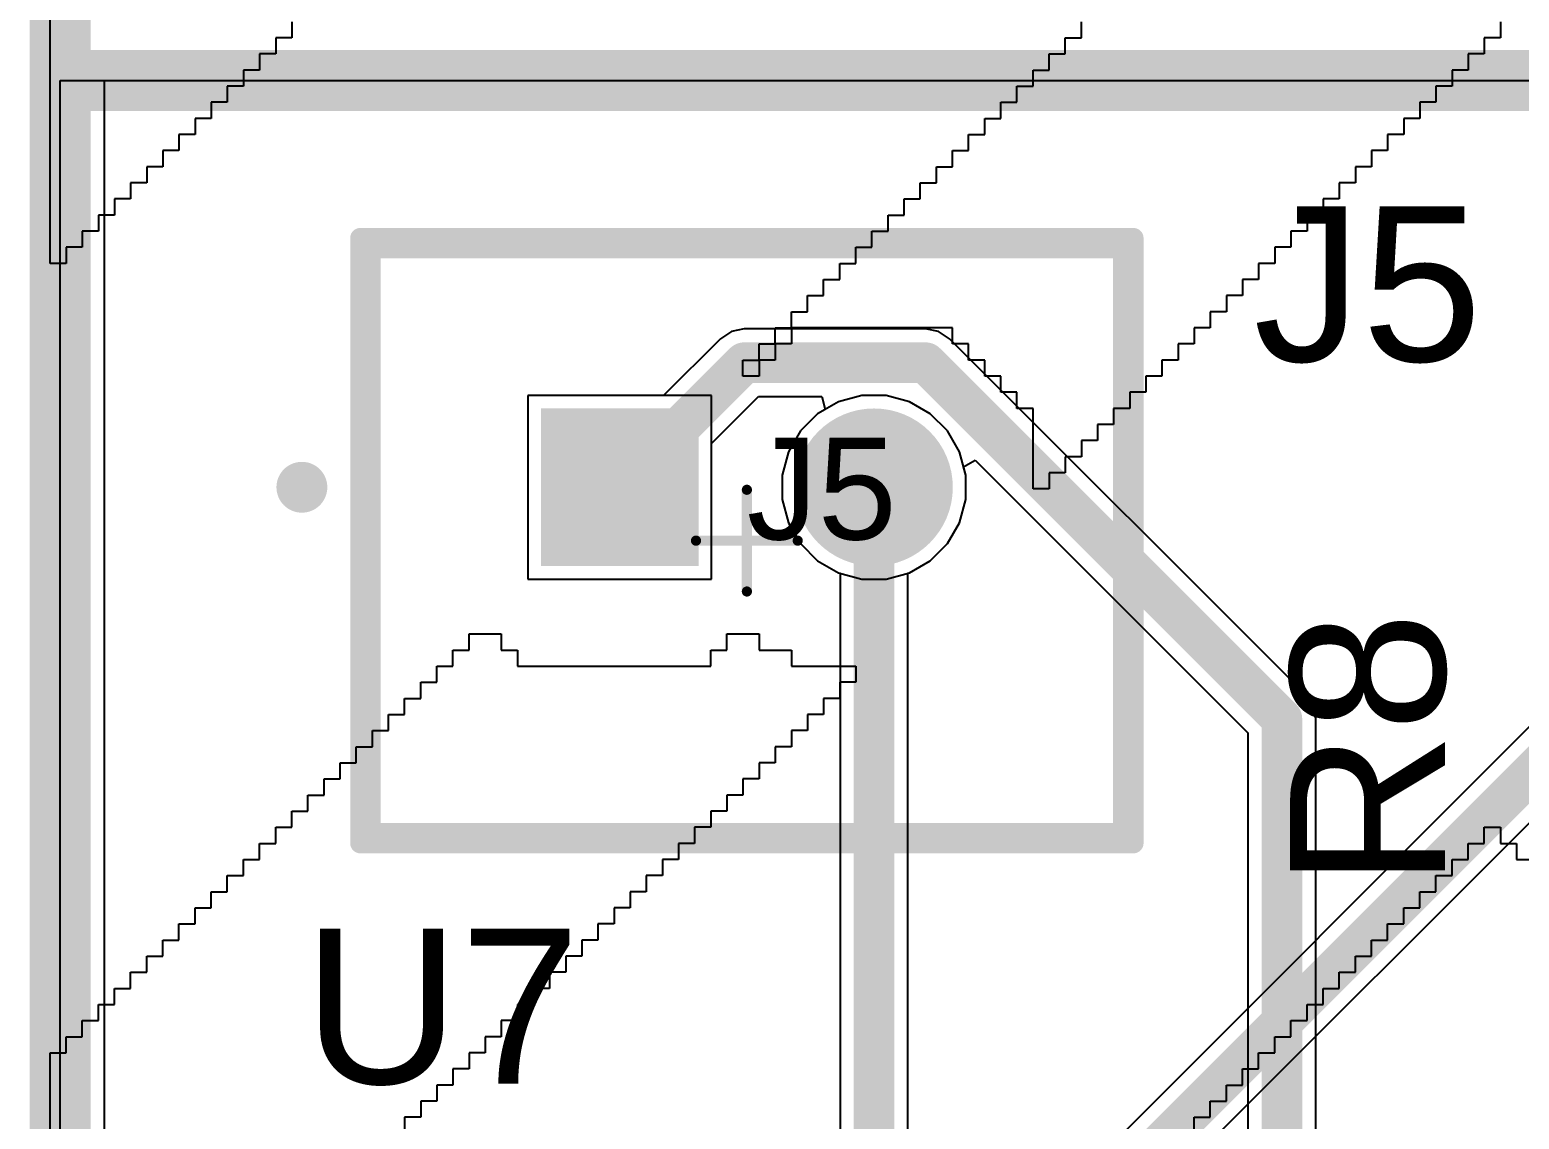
# Model space of a CAD drawing. Header units: inches. Extents: x 1.37 to 7.44, y 1.69 to 5.2.
# Drawn here: x 3.846 to 4.423, y 2.472 to 2.894 of the extents above; entities that cross this region are included whole.
import ezdxf

# ---------------------------------------------------------------- set-up
doc = ezdxf.new("R2010")
doc.units = ezdxf.units.IN
doc.header["$MEASUREMENT"] = 0
for name, color, linetype in [('Bottom Layer', 5, 'Continuous'), ('Bottom Overlay', 54, 'Continuous'), ('Bottom Solder', 6, 'Continuous'), ('Multi-Layer', 9, 'Continuous'), ('Pad Holes', 156, 'Continuous'), ('Top 3D Body', 56, 'Continuous'), ('Top Assembly', 56, 'Continuous'), ('Top Component Center', 56, 'Continuous'), ('Top Courtyard', 56, 'Continuous'), ('Top Layer', 1, 'Continuous'), ('Top Overlay', 2, 'Continuous'), ('Top Solder', 216, 'Continuous')]:
    doc.layers.add(name, color=color, linetype=linetype)
doc.styles.add('Arial', font='', dxfattribs={"height": 0.2})
doc.styles.get('Arial').set_extended_font_data('Arial')

# ---------------------------------------------------------------- blocks, each defined once
blk = doc.blocks.new('FP_B2B_XH_A_LF_SN_MFG_37')
at = {"layer": 'Bottom Layer'}
blk.add_hatch(color=5, dxfattribs=at).paths.add_polyline_path([(-0.07972, 0.05118), (-0.0187, 0.05118), (-0.0187, -0.00984), (-0.07972, -0.00984)])
h = blk.add_hatch(color=5, dxfattribs=at)
edge = h.paths.add_edge_path()
edge.add_arc((0.04921, 0.02067), 0.03051, 0, 360)
at = {"layer": 'Bottom Solder'}
blk.add_hatch(color=6, dxfattribs=at).paths.add_polyline_path([(-0.07972, 0.05118), (-0.0187, 0.05118), (-0.0187, -0.00984), (-0.07972, -0.00984)])
h = blk.add_hatch(color=6, dxfattribs=at)
edge = h.paths.add_edge_path()
edge.add_arc((0.04921, 0.02067), 0.03051, 0, 360)
at = {"layer": 'Multi-Layer'}
blk.add_hatch(color=9, dxfattribs=at).paths.add_polyline_path([(-0.07972, 0.05118), (-0.0187, 0.05118), (-0.0187, -0.00984), (-0.07972, -0.00984)])
h = blk.add_hatch(color=9, dxfattribs=at)
edge = h.paths.add_edge_path()
edge.add_arc((0.04921, 0.02067), 0.03051, 0, 360)
at = {"layer": 'Pad Holes'}
h = blk.add_hatch(color=7, dxfattribs=at)
edge = h.paths.add_edge_path()
edge.add_arc((-0.04921, 0.02067), 0.01969, 0, 360)
h = blk.add_hatch(color=7, dxfattribs=at)
edge = h.paths.add_edge_path()
edge.add_arc((0.04921, 0.02067), 0.01969, 0, 360)
at = {"layer": 'Top Layer'}
blk.add_hatch(color=1, dxfattribs=at).paths.add_polyline_path([(-0.07972, 0.05118), (-0.0187, 0.05118), (-0.0187, -0.00984), (-0.07972, -0.00984)])
h = blk.add_hatch(color=1, dxfattribs=at)
edge = h.paths.add_edge_path()
edge.add_arc((0.04921, 0.02067), 0.03051, 0, 360)
at = {"layer": 'Top Solder'}
blk.add_hatch(color=216, dxfattribs=at).paths.add_polyline_path([(-0.07972, 0.05118), (-0.0187, 0.05118), (-0.0187, -0.00984), (-0.07972, -0.00984)])
h = blk.add_hatch(color=216, dxfattribs=at)
edge = h.paths.add_edge_path()
edge.add_arc((0.04921, 0.02067), 0.03051, 0, 360)
at = {"layer": 'Top 3D Body'}
for points in [[(-0.14567, -0.11319, 0.00787, 0.00787, 0), (-0.14567, 0.11319, 0.00787, 0.00787, 0)], [(-0.14567, 0.11319, 0.00787, 0.00787, 0), (0.14567, 0.11319, 0.00787, 0.00787, 0)], [(0.14567, -0.11319, 0.00787, 0.00787, 0), (0.14567, 0.11319, 0.00787, 0.00787, 0)], [(-0.14567, -0.11319, 0.00787, 0.00787, 0), (0.14567, -0.11319, 0.00787, 0.00787, 0)]]:
    blk.add_lwpolyline(points, format="xyseb", dxfattribs=at)
for points in [[(-0.14764, 0.11319, 0.00394, 0.00394, 1), (-0.1437, 0.11319, 0.00394, 0.00394, 1)], [(-0.14764, 0.11319, 0.00394, 0.00394, 1), (-0.1437, 0.11319, 0.00394, 0.00394, 1)], [(0.1437, 0.11319, 0.00394, 0.00394, 1), (0.14764, 0.11319, 0.00394, 0.00394, 1)], [(0.1437, 0.11319, 0.00394, 0.00394, 1), (0.14764, 0.11319, 0.00394, 0.00394, 1)], [(-0.14764, -0.11319, 0.00394, 0.00394, 1), (-0.1437, -0.11319, 0.00394, 0.00394, 1)], [(-0.14764, -0.11319, 0.00394, 0.00394, 1), (-0.1437, -0.11319, 0.00394, 0.00394, 1)], [(0.1437, -0.11319, 0.00394, 0.00394, 1), (0.14764, -0.11319, 0.00394, 0.00394, 1)], [(0.1437, -0.11319, 0.00394, 0.00394, 1), (0.14764, -0.11319, 0.00394, 0.00394, 1)]]:
    blk.add_lwpolyline(points, format="xyseb", close=True, dxfattribs=at)
at = {"layer": 'Top Assembly'}
for points in [[(-0.14961, -0.11713, 0.00787, 0.00787, 0), (-0.14961, 0.11713, 0.00787, 0.00787, 0)], [(-0.14961, 0.11713, 0.00787, 0.00787, 0), (0.14961, 0.11713, 0.00787, 0.00787, 0)], [(0.14961, -0.11713, 0.00787, 0.00787, 0), (0.14961, 0.11713, 0.00787, 0.00787, 0)], [(-0.14961, -0.11713, 0.00787, 0.00787, 0), (0.14961, -0.11713, 0.00787, 0.00787, 0)]]:
    blk.add_lwpolyline(points, format="xyseb", dxfattribs=at)
for points in [[(-0.15157, 0.11713, 0.00394, 0.00394, 1), (-0.14764, 0.11713, 0.00394, 0.00394, 1)], [(-0.15157, 0.11713, 0.00394, 0.00394, 1), (-0.14764, 0.11713, 0.00394, 0.00394, 1)], [(0.14764, 0.11713, 0.00394, 0.00394, 1), (0.15157, 0.11713, 0.00394, 0.00394, 1)], [(0.14764, 0.11713, 0.00394, 0.00394, 1), (0.15157, 0.11713, 0.00394, 0.00394, 1)], [(-0.15157, -0.11713, 0.00394, 0.00394, 1), (-0.14764, -0.11713, 0.00394, 0.00394, 1)], [(-0.15157, -0.11713, 0.00394, 0.00394, 1), (-0.14764, -0.11713, 0.00394, 0.00394, 1)], [(0.14764, -0.11713, 0.00394, 0.00394, 1), (0.15157, -0.11713, 0.00394, 0.00394, 1)], [(0.14764, -0.11713, 0.00394, 0.00394, 1), (0.15157, -0.11713, 0.00394, 0.00394, 1)]]:
    blk.add_lwpolyline(points, format="xyseb", close=True, dxfattribs=at)
at = {"layer": 'Top Component Center'}
for points in [[(0, -0.01969, 0.00394, 0.00394, 0), (0, 0.01969, 0.00394, 0.00394, 0)], [(-0.01969, 0, 0.00394, 0.00394, 0), (0.01969, 0, 0.00394, 0.00394, 0)]]:
    blk.add_lwpolyline(points, format="xyseb", dxfattribs=at)
for points in [[(-0.00098, 0.01969, 0.00197, 0.00197, 1), (0.00098, 0.01969, 0.00197, 0.00197, 1)], [(-0.02067, 0, 0.00197, 0.00197, 1), (-0.0187, 0, 0.00197, 0.00197, 1)], [(0.0187, 0, 0.00197, 0.00197, 1), (0.02067, 0, 0.00197, 0.00197, 1)], [(-0.00098, -0.01969, 0.00197, 0.00197, 1), (0.00098, -0.01969, 0.00197, 0.00197, 1)]]:
    blk.add_lwpolyline(points, format="xyseb", close=True, dxfattribs=at)
at = {"layer": 'Top Courtyard'}
for points in [[(-0.14961, -0.11713, 0.00787, 0.00787, 0), (-0.14961, 0.11713, 0.00787, 0.00787, 0)], [(-0.14961, 0.11713, 0.00787, 0.00787, 0), (0.14961, 0.11713, 0.00787, 0.00787, 0)], [(0.14961, -0.11713, 0.00787, 0.00787, 0), (0.14961, 0.11713, 0.00787, 0.00787, 0)], [(-0.14961, -0.11713, 0.00787, 0.00787, 0), (0.14961, -0.11713, 0.00787, 0.00787, 0)]]:
    blk.add_lwpolyline(points, format="xyseb", dxfattribs=at)
for points in [[(-0.15157, 0.11713, 0.00394, 0.00394, 1), (-0.14764, 0.11713, 0.00394, 0.00394, 1)], [(-0.15157, 0.11713, 0.00394, 0.00394, 1), (-0.14764, 0.11713, 0.00394, 0.00394, 1)], [(0.14764, 0.11713, 0.00394, 0.00394, 1), (0.15157, 0.11713, 0.00394, 0.00394, 1)], [(0.14764, 0.11713, 0.00394, 0.00394, 1), (0.15157, 0.11713, 0.00394, 0.00394, 1)], [(-0.15157, -0.11713, 0.00394, 0.00394, 1), (-0.14764, -0.11713, 0.00394, 0.00394, 1)], [(-0.15157, -0.11713, 0.00394, 0.00394, 1), (-0.14764, -0.11713, 0.00394, 0.00394, 1)], [(0.14764, -0.11713, 0.00394, 0.00394, 1), (0.15157, -0.11713, 0.00394, 0.00394, 1)], [(0.14764, -0.11713, 0.00394, 0.00394, 1), (0.15157, -0.11713, 0.00394, 0.00394, 1)]]:
    blk.add_lwpolyline(points, format="xyseb", close=True, dxfattribs=at)
at = {"layer": 'Top Overlay'}
for points in [[(-0.14567, -0.11319, 0.00787, 0.00787, 0), (-0.14567, 0.11319, 0.00787, 0.00787, 0)], [(-0.14567, 0.11319, 0.00787, 0.00787, 0), (0.14567, 0.11319, 0.00787, 0.00787, 0)], [(0.14567, -0.11319, 0.00787, 0.00787, 0), (0.14567, 0.11319, 0.00787, 0.00787, 0)], [(-0.14567, -0.11319, 0.00787, 0.00787, 0), (0.14567, -0.11319, 0.00787, 0.00787, 0)]]:
    blk.add_lwpolyline(points, format="xyseb", dxfattribs=at)
for points in [[(-0.14764, 0.11319, 0.00394, 0.00394, 1), (-0.1437, 0.11319, 0.00394, 0.00394, 1)], [(-0.14764, 0.11319, 0.00394, 0.00394, 1), (-0.1437, 0.11319, 0.00394, 0.00394, 1)], [(0.1437, 0.11319, 0.00394, 0.00394, 1), (0.14764, 0.11319, 0.00394, 0.00394, 1)], [(0.1437, 0.11319, 0.00394, 0.00394, 1), (0.14764, 0.11319, 0.00394, 0.00394, 1)], [(-0.16732, 0.02067, 0.00984, 0.00984, 1), (-0.17717, 0.02067, 0.00984, 0.00984, 1)], [(-0.17963, 0.02067, 0.00492, 0.00492, 1), (-0.1747, 0.02067, 0.00492, 0.00492, 1)], [(-0.16978, 0.02067, 0.00492, 0.00492, 1), (-0.16486, 0.02067, 0.00492, 0.00492, 1)], [(-0.14764, -0.11319, 0.00394, 0.00394, 1), (-0.1437, -0.11319, 0.00394, 0.00394, 1)], [(-0.14764, -0.11319, 0.00394, 0.00394, 1), (-0.1437, -0.11319, 0.00394, 0.00394, 1)], [(0.1437, -0.11319, 0.00394, 0.00394, 1), (0.14764, -0.11319, 0.00394, 0.00394, 1)], [(0.1437, -0.11319, 0.00394, 0.00394, 1), (0.14764, -0.11319, 0.00394, 0.00394, 1)]]:
    blk.add_lwpolyline(points, format="xyseb", close=True, dxfattribs=at)
at = {"layer": 'Top Assembly', "style": 'Arial'}
blk.add_text('J5', height=0.03937, dxfattribs=at).set_placement((-0.00007, 0.00044))

msp = doc.modelspace()

# ---------------------------------------------------------------- linework, layer by layer
at = {"layer": 'Bottom Layer'}
for p, q in [((3.87541, 2.32678), (3.87541, 2.87402)), ((3.87541, 2.87402), (5.45388, 2.87402)), ((4.11031, 2.75205), (4.03929, 2.75205)), ((4.03929, 2.75205), (4.03929, 2.68102)), ((4.11031, 2.68102), (4.11031, 2.75205)), ((4.16855, 2.75205), (4.15952, 2.74963)), ((4.1779, 2.75205), (4.16855, 2.75205)), ((4.18694, 2.74963), (4.1779, 2.75205)), ((4.15142, 2.74495), (4.14481, 2.73834)), ((4.15952, 2.74963), (4.15142, 2.74495)), ((4.19503, 2.74495), (4.18694, 2.74963)), ((4.20164, 2.73834), (4.19503, 2.74495)), ((4.14481, 2.73834), (4.14014, 2.73024)), ((4.20632, 2.73024), (4.20164, 2.73834)), ((4.14014, 2.73024), (4.13772, 2.72121)), ((4.20874, 2.72121), (4.20632, 2.73024)), ((4.13772, 2.72121), (4.13772, 2.71186)), ((4.20874, 2.71186), (4.20874, 2.72121)), ((4.13772, 2.71186), (4.14014, 2.70283)), ((4.20632, 2.70283), (4.20874, 2.71186)), ((4.14014, 2.70283), (4.14481, 2.69473)), ((4.20164, 2.69473), (4.20632, 2.70283)), ((4.14481, 2.69473), (4.15142, 2.68812)), ((4.19503, 2.68812), (4.20164, 2.69473)), ((4.15142, 2.68812), (4.15952, 2.68344)), ((4.18694, 2.68344), (4.19503, 2.68812)), ((4.03929, 2.68102), (4.11031, 2.68102)), ((4.15952, 2.68344), (4.16855, 2.68102)), ((4.16855, 2.68102), (4.1779, 2.68102)), ((4.1779, 2.68102), (4.18694, 2.68344)), ((4.42894, 2.62585), (4.21031, 2.40722)), ((4.27208, 2.43186), (4.4475, 2.60729))]:
    msp.add_line(p, q, dxfattribs=at)
for points in [[(3.85827, 2.31969, 0.02362, 0.02362, 0), (3.85827, 3.38583, 0.02362, 0.02362, 0)], [(4.21575, 2.39409, 0.01575, 0.01575, 0), (4.45945, 2.6378, 0.01575, 0.01575, 0)]]:
    msp.add_lwpolyline(points, format="xyseb", dxfattribs=at)
at = {"layer": 'Bottom Overlay'}
for p, q in [((3.8543, 2.80321), (3.8543, 2.96539)), ((3.94786, 2.89678), (3.94786, 2.89054)), ((4.25351, 2.89054), (4.25351, 2.89678)), ((4.41569, 2.89678), (4.41569, 2.89054)), ((3.94786, 2.89054), (3.94163, 2.89054)), ((3.94163, 2.89054), (3.94163, 2.8843)), ((4.24727, 2.8843), (4.24727, 2.89054)), ((4.24727, 2.89054), (4.25351, 2.89054)), ((4.41569, 2.89054), (4.40945, 2.89054)), ((4.40945, 2.89054), (4.40945, 2.8843)), ((3.94163, 2.8843), (3.93539, 2.8843)), ((3.93539, 2.8843), (3.93539, 2.87807)), ((4.24103, 2.87807), (4.24103, 2.8843)), ((4.24103, 2.8843), (4.24727, 2.8843)), ((4.40945, 2.8843), (4.40321, 2.8843)), ((4.40321, 2.8843), (4.40321, 2.87807)), ((3.93539, 2.87807), (3.92915, 2.87807)), ((3.92915, 2.87807), (3.92915, 2.87183)), ((4.23479, 2.87183), (4.23479, 2.87807)), ((4.23479, 2.87807), (4.24103, 2.87807)), ((4.40321, 2.87807), (4.39697, 2.87807)), ((4.39697, 2.87807), (4.39697, 2.87183)), ((3.92915, 2.87183), (3.92291, 2.87183)), ((3.92291, 2.87183), (3.92291, 2.86559)), ((4.22856, 2.86559), (4.22856, 2.87183)), ((4.22856, 2.87183), (4.23479, 2.87183)), ((4.39697, 2.87183), (4.39074, 2.87183)), ((4.39074, 2.87183), (4.39074, 2.86559)), ((3.92291, 2.86559), (3.91667, 2.86559)), ((3.91667, 2.86559), (3.91667, 2.85935)), ((4.22232, 2.85935), (4.22232, 2.86559)), ((4.22232, 2.86559), (4.22856, 2.86559)), ((4.39074, 2.86559), (4.3845, 2.86559)), ((4.3845, 2.86559), (4.3845, 2.85935)), ((3.91667, 2.85935), (3.91044, 2.85935)), ((3.91044, 2.85935), (3.91044, 2.85312)), ((4.21608, 2.85312), (4.21608, 2.85935)), ((4.21608, 2.85935), (4.22232, 2.85935)), ((4.3845, 2.85935), (4.37826, 2.85935)), ((4.37826, 2.85935), (4.37826, 2.85312)), ((3.91044, 2.85312), (3.9042, 2.85312)), ((3.9042, 2.85312), (3.9042, 2.84688)), ((4.20984, 2.84688), (4.20984, 2.85312)), ((4.20984, 2.85312), (4.21608, 2.85312)), ((4.37826, 2.85312), (4.37202, 2.85312)), ((4.37202, 2.85312), (4.37202, 2.84688)), ((3.9042, 2.84688), (3.89796, 2.84688)), ((3.89796, 2.84688), (3.89796, 2.84064)), ((4.20361, 2.84064), (4.20361, 2.84688)), ((4.20361, 2.84688), (4.20984, 2.84688)), ((4.37202, 2.84688), (4.36579, 2.84688)), ((4.36579, 2.84688), (4.36579, 2.84064)), ((3.89796, 2.84064), (3.89172, 2.84064)), ((3.89172, 2.84064), (3.89172, 2.8344)), ((4.19737, 2.8344), (4.19737, 2.84064)), ((4.19737, 2.84064), (4.20361, 2.84064)), ((4.36579, 2.84064), (4.35955, 2.84064)), ((4.35955, 2.84064), (4.35955, 2.8344)), ((3.89172, 2.8344), (3.88549, 2.8344)), ((3.88549, 2.8344), (3.88549, 2.82816)), ((4.19113, 2.82816), (4.19113, 2.8344)), ((4.19113, 2.8344), (4.19737, 2.8344)), ((4.35955, 2.8344), (4.35331, 2.8344)), ((4.35331, 2.8344), (4.35331, 2.82816)), ((3.88549, 2.82816), (3.87925, 2.82816)), ((3.87925, 2.82816), (3.87925, 2.82193)), ((4.18489, 2.82193), (4.18489, 2.82816)), ((4.18489, 2.82816), (4.19113, 2.82816)), ((4.35331, 2.82816), (4.34707, 2.82816)), ((4.34707, 2.82816), (4.34707, 2.82193)), ((3.87925, 2.82193), (3.87301, 2.82193)), ((3.87301, 2.82193), (3.87301, 2.81569)), ((4.17866, 2.81569), (4.17866, 2.82193)), ((4.17866, 2.82193), (4.18489, 2.82193)), ((4.34707, 2.82193), (4.34083, 2.82193)), ((4.34083, 2.82193), (4.34083, 2.81569)), ((3.87301, 2.81569), (3.86677, 2.81569)), ((3.86677, 2.81569), (3.86677, 2.80945)), ((4.17242, 2.80945), (4.17242, 2.81569)), ((4.17242, 2.81569), (4.17866, 2.81569)), ((4.34083, 2.81569), (4.3346, 2.81569)), ((4.3346, 2.81569), (4.3346, 2.80945)), ((3.86677, 2.80945), (3.86054, 2.80945)), ((3.86054, 2.80945), (3.86054, 2.80321)), ((4.16618, 2.80321), (4.16618, 2.80945)), ((4.16618, 2.80945), (4.17242, 2.80945)), ((4.3346, 2.80945), (4.32836, 2.80945)), ((4.32836, 2.80945), (4.32836, 2.80321)), ((3.86054, 2.80321), (3.8543, 2.80321)), ((4.15994, 2.79698), (4.15994, 2.80321)), ((4.15994, 2.80321), (4.16618, 2.80321)), ((4.32836, 2.80321), (4.32212, 2.80321)), ((4.32212, 2.80321), (4.32212, 2.79698)), ((4.15371, 2.79074), (4.15371, 2.79698)), ((4.15371, 2.79698), (4.15994, 2.79698)), ((4.32212, 2.79698), (4.31588, 2.79698)), ((4.31588, 2.79698), (4.31588, 2.79074)), ((4.14747, 2.7845), (4.14747, 2.79074)), ((4.14747, 2.79074), (4.15371, 2.79074)), ((4.31588, 2.79074), (4.30965, 2.79074)), ((4.30965, 2.79074), (4.30965, 2.7845)), ((4.14123, 2.77826), (4.14123, 2.7845)), ((4.14123, 2.7845), (4.14747, 2.7845)), ((4.30965, 2.7845), (4.30341, 2.7845)), ((4.30341, 2.7845), (4.30341, 2.77826)), ((4.13499, 2.77203), (4.13499, 2.77826)), ((4.13499, 2.77826), (4.14123, 2.77826)), ((4.14123, 2.77826), (4.14123, 2.77203)), ((4.20361, 2.77826), (4.14123, 2.77826)), ((4.20361, 2.77203), (4.20361, 2.77826)), ((4.30341, 2.77826), (4.29717, 2.77826)), ((4.29717, 2.77826), (4.29717, 2.77203)), ((4.12875, 2.76579), (4.12875, 2.77203)), ((4.12875, 2.77203), (4.13499, 2.77203)), ((4.14123, 2.77203), (4.13499, 2.77203)), ((4.13499, 2.77203), (4.13499, 2.76579)), ((4.20984, 2.77203), (4.20361, 2.77203)), ((4.20984, 2.76579), (4.20984, 2.77203)), ((4.29717, 2.77203), (4.29093, 2.77203)), ((4.29093, 2.77203), (4.29093, 2.76579)), ((4.12252, 2.75955), (4.12252, 2.76579)), ((4.12252, 2.76579), (4.12875, 2.76579)), ((4.13499, 2.76579), (4.12875, 2.76579)), ((4.12875, 2.76579), (4.12875, 2.75955)), ((4.21608, 2.76579), (4.20984, 2.76579)), ((4.21608, 2.75955), (4.21608, 2.76579)), ((4.29093, 2.76579), (4.2847, 2.76579)), ((4.2847, 2.76579), (4.2847, 2.75955)), ((4.12875, 2.75955), (4.12252, 2.75955)), ((4.22232, 2.75955), (4.21608, 2.75955)), ((4.22232, 2.75331), (4.22232, 2.75955)), ((4.2847, 2.75955), (4.27846, 2.75955)), ((4.27846, 2.75955), (4.27846, 2.75331)), ((4.22856, 2.75331), (4.22232, 2.75331)), ((4.22856, 2.74708), (4.22856, 2.75331)), ((4.27846, 2.75331), (4.27222, 2.75331)), ((4.27222, 2.75331), (4.27222, 2.74708)), ((4.23479, 2.74708), (4.22856, 2.74708)), ((4.23479, 2.71589), (4.23479, 2.74708)), ((4.27222, 2.74708), (4.26598, 2.74708)), ((4.26598, 2.74708), (4.26598, 2.74084)), ((4.26598, 2.74084), (4.25975, 2.74084)), ((4.25975, 2.74084), (4.25975, 2.7346)), ((4.25975, 2.7346), (4.25351, 2.7346)), ((4.25351, 2.7346), (4.25351, 2.72836)), ((4.25351, 2.72836), (4.24727, 2.72836)), ((4.24727, 2.72836), (4.24727, 2.72213)), ((4.24727, 2.72213), (4.24103, 2.72213)), ((4.24103, 2.72213), (4.24103, 2.71589)), ((4.24103, 2.71589), (4.23479, 2.71589)), ((4.01648, 2.65351), (4.01648, 2.65975)), ((4.01648, 2.65975), (4.02895, 2.65975)), ((4.02895, 2.65975), (4.02895, 2.65351)), ((4.11628, 2.65351), (4.11628, 2.65975)), ((4.11628, 2.65975), (4.12875, 2.65975)), ((4.12875, 2.65975), (4.12875, 2.65351)), ((4.01024, 2.64727), (4.01024, 2.65351)), ((4.01024, 2.65351), (4.01648, 2.65351)), ((4.02895, 2.65351), (4.03519, 2.65351)), ((4.03519, 2.65351), (4.03519, 2.64727)), ((4.11004, 2.64727), (4.11004, 2.65351)), ((4.11004, 2.65351), (4.11628, 2.65351)), ((4.12875, 2.65351), (4.14123, 2.65351)), ((4.14123, 2.65351), (4.14123, 2.64727)), ((4.004, 2.64104), (4.004, 2.64727)), ((4.004, 2.64727), (4.01024, 2.64727)), ((4.03519, 2.64727), (4.11004, 2.64727)), ((4.14123, 2.64727), (4.16618, 2.64727)), ((4.16618, 2.64727), (4.16618, 2.64104)), ((3.99776, 2.6348), (3.99776, 2.64104)), ((3.99776, 2.64104), (4.004, 2.64104)), ((4.16618, 2.64104), (4.15994, 2.64104)), ((4.15994, 2.64104), (4.15994, 2.6348)), ((3.99153, 2.62856), (3.99153, 2.6348)), ((3.99153, 2.6348), (3.99776, 2.6348)), ((4.15994, 2.6348), (4.15371, 2.6348)), ((4.15371, 2.6348), (4.15371, 2.62856)), ((3.98529, 2.62232), (3.98529, 2.62856)), ((3.98529, 2.62856), (3.99153, 2.62856)), ((4.15371, 2.62856), (4.14747, 2.62856)), ((4.14747, 2.62856), (4.14747, 2.62232)), ((3.97905, 2.61608), (3.97905, 2.62232)), ((3.97905, 2.62232), (3.98529, 2.62232)), ((4.14747, 2.62232), (4.14123, 2.62232)), ((4.14123, 2.62232), (4.14123, 2.61608)), ((3.97281, 2.60985), (3.97281, 2.61608)), ((3.97281, 2.61608), (3.97905, 2.61608)), ((4.14123, 2.61608), (4.13499, 2.61608)), ((4.13499, 2.61608), (4.13499, 2.60985)), ((3.96658, 2.60361), (3.96658, 2.60985)), ((3.96658, 2.60985), (3.97281, 2.60985)), ((4.13499, 2.60985), (4.12875, 2.60985)), ((4.12875, 2.60985), (4.12875, 2.60361)), ((3.96034, 2.59737), (3.96034, 2.60361)), ((3.96034, 2.60361), (3.96658, 2.60361)), ((4.12875, 2.60361), (4.12252, 2.60361)), ((4.12252, 2.60361), (4.12252, 2.59737)), ((3.9541, 2.59113), (3.9541, 2.59737)), ((3.9541, 2.59737), (3.96034, 2.59737)), ((4.12252, 2.59737), (4.11628, 2.59737)), ((4.11628, 2.59737), (4.11628, 2.59113)), ((3.94786, 2.5849), (3.94786, 2.59113)), ((3.94786, 2.59113), (3.9541, 2.59113)), ((4.11628, 2.59113), (4.11004, 2.59113)), ((4.11004, 2.59113), (4.11004, 2.5849)), ((3.94163, 2.57866), (3.94163, 2.5849)), ((3.94163, 2.5849), (3.94786, 2.5849)), ((4.11004, 2.5849), (4.1038, 2.5849)), ((4.1038, 2.5849), (4.1038, 2.57866)), ((4.40945, 2.57866), (4.40945, 2.5849)), ((4.40945, 2.5849), (4.41569, 2.5849)), ((4.41569, 2.5849), (4.41569, 2.57866)), ((3.93539, 2.57242), (3.93539, 2.57866)), ((3.93539, 2.57866), (3.94163, 2.57866)), ((4.1038, 2.57866), (4.09757, 2.57866)), ((4.09757, 2.57866), (4.09757, 2.57242)), ((4.40321, 2.57242), (4.40321, 2.57866)), ((4.40321, 2.57866), (4.40945, 2.57866)), ((4.41569, 2.57866), (4.42192, 2.57866)), ((4.42192, 2.57866), (4.42192, 2.57242)), ((3.92915, 2.56618), (3.92915, 2.57242)), ((3.92915, 2.57242), (3.93539, 2.57242)), ((4.09757, 2.57242), (4.09133, 2.57242)), ((4.09133, 2.57242), (4.09133, 2.56618)), ((4.39697, 2.56618), (4.39697, 2.57242)), ((4.39697, 2.57242), (4.40321, 2.57242)), ((4.42192, 2.57242), (4.49054, 2.57242)), ((3.92291, 2.55995), (3.92291, 2.56618)), ((3.92291, 2.56618), (3.92915, 2.56618)), ((4.09133, 2.56618), (4.08509, 2.56618)), ((4.08509, 2.56618), (4.08509, 2.55995)), ((4.39074, 2.55995), (4.39074, 2.56618)), ((4.39074, 2.56618), (4.39697, 2.56618)), ((3.91667, 2.55371), (3.91667, 2.55995)), ((3.91667, 2.55995), (3.92291, 2.55995)), ((4.08509, 2.55995), (4.07885, 2.55995)), ((4.07885, 2.55995), (4.07885, 2.55371)), ((4.3845, 2.55371), (4.3845, 2.55995)), ((4.3845, 2.55995), (4.39074, 2.55995)), ((3.91044, 2.54747), (3.91044, 2.55371)), ((3.91044, 2.55371), (3.91667, 2.55371)), ((4.07885, 2.55371), (4.07262, 2.55371)), ((4.07262, 2.55371), (4.07262, 2.54747)), ((4.37826, 2.54747), (4.37826, 2.55371)), ((4.37826, 2.55371), (4.3845, 2.55371)), ((3.9042, 2.54123), (3.9042, 2.54747)), ((3.9042, 2.54747), (3.91044, 2.54747)), ((4.07262, 2.54747), (4.06638, 2.54747)), ((4.06638, 2.54747), (4.06638, 2.54123)), ((4.37202, 2.54123), (4.37202, 2.54747)), ((4.37202, 2.54747), (4.37826, 2.54747)), ((3.89796, 2.535), (3.89796, 2.54123)), ((3.89796, 2.54123), (3.9042, 2.54123)), ((4.06638, 2.54123), (4.06014, 2.54123)), ((4.06014, 2.54123), (4.06014, 2.535)), ((4.36579, 2.535), (4.36579, 2.54123)), ((4.36579, 2.54123), (4.37202, 2.54123)), ((3.89172, 2.52876), (3.89172, 2.535)), ((3.89172, 2.535), (3.89796, 2.535)), ((4.06014, 2.535), (4.0539, 2.535)), ((4.0539, 2.535), (4.0539, 2.52876)), ((4.35955, 2.52876), (4.35955, 2.535)), ((4.35955, 2.535), (4.36579, 2.535)), ((3.88549, 2.52252), (3.88549, 2.52876)), ((3.88549, 2.52876), (3.89172, 2.52876)), ((4.0539, 2.52876), (4.04767, 2.52876)), ((4.04767, 2.52876), (4.04767, 2.52252)), ((4.35331, 2.52252), (4.35331, 2.52876)), ((4.35331, 2.52876), (4.35955, 2.52876)), ((3.87925, 2.51628), (3.87925, 2.52252)), ((3.87925, 2.52252), (3.88549, 2.52252)), ((4.04767, 2.52252), (4.04143, 2.52252)), ((4.04143, 2.52252), (4.04143, 2.51628)), ((4.34707, 2.51628), (4.34707, 2.52252)), ((4.34707, 2.52252), (4.35331, 2.52252)), ((3.87301, 2.51005), (3.87301, 2.51628)), ((3.87301, 2.51628), (3.87925, 2.51628)), ((4.04143, 2.51628), (4.03519, 2.51628)), ((4.03519, 2.51628), (4.03519, 2.51005)), ((4.34083, 2.51005), (4.34083, 2.51628)), ((4.34083, 2.51628), (4.34707, 2.51628)), ((3.86677, 2.50381), (3.86677, 2.51005)), ((3.86677, 2.51005), (3.87301, 2.51005)), ((4.03519, 2.51005), (4.02895, 2.51005)), ((4.02895, 2.51005), (4.02895, 2.50381)), ((4.3346, 2.50381), (4.3346, 2.51005)), ((4.3346, 2.51005), (4.34083, 2.51005)), ((3.86054, 2.49757), (3.86054, 2.50381)), ((3.86054, 2.50381), (3.86677, 2.50381)), ((4.02895, 2.50381), (4.02271, 2.50381)), ((4.02271, 2.50381), (4.02271, 2.49757)), ((4.32836, 2.49757), (4.32836, 2.50381)), ((4.32836, 2.50381), (4.3346, 2.50381)), ((3.8543, 2.33539), (3.8543, 2.49757)), ((3.8543, 2.49757), (3.86054, 2.49757)), ((4.02271, 2.49757), (4.01648, 2.49757)), ((4.01648, 2.49757), (4.01648, 2.49133)), ((4.32212, 2.49133), (4.32212, 2.49757)), ((4.32212, 2.49757), (4.32836, 2.49757)), ((4.01648, 2.49133), (4.01024, 2.49133)), ((4.01024, 2.49133), (4.01024, 2.48509)), ((4.31588, 2.48509), (4.31588, 2.49133)), ((4.31588, 2.49133), (4.32212, 2.49133)), ((4.01024, 2.48509), (4.004, 2.48509)), ((4.004, 2.48509), (4.004, 2.47886)), ((4.30965, 2.47886), (4.30965, 2.48509)), ((4.30965, 2.48509), (4.31588, 2.48509)), ((4.004, 2.47886), (3.99776, 2.47886)), ((3.99776, 2.47886), (3.99776, 2.47262)), ((4.30341, 2.47262), (4.30341, 2.47886)), ((4.30341, 2.47886), (4.30965, 2.47886)), ((3.99776, 2.47262), (3.99153, 2.47262)), ((3.99153, 2.47262), (3.99153, 2.46638)), ((4.29717, 2.46638), (4.29717, 2.47262)), ((4.29717, 2.47262), (4.30341, 2.47262))]:
    msp.add_line(p, q, dxfattribs=at)
at = {"layer": 'Top Layer'}
for p, q in [((3.85827, 1.73228), (3.85827, 2.87402)), ((3.85827, 2.87402), (5.73491, 2.87402)), ((4.11375, 2.77405), (4.09175, 2.75205)), ((4.11801, 2.77689), (4.11375, 2.77405)), ((4.12303, 2.77789), (4.11801, 2.77689)), ((4.19321, 2.77789), (4.12303, 2.77789)), ((4.19823, 2.77689), (4.19321, 2.77789)), ((4.20249, 2.77405), (4.19823, 2.77689)), ((4.34038, 2.63615), (4.20249, 2.77405)), ((4.09175, 2.75205), (4.03929, 2.75205)), ((4.03929, 2.75205), (4.03929, 2.68102)), ((4.11031, 2.73348), (4.12847, 2.75164)), ((4.12847, 2.75164), (4.153, 2.75164)), ((4.153, 2.75164), (4.15434, 2.74664)), ((4.15142, 2.74495), (4.14481, 2.73834)), ((4.15434, 2.74664), (4.15142, 2.74495)), ((4.11031, 2.68102), (4.11031, 2.73348)), ((4.14481, 2.73834), (4.14014, 2.73024)), ((4.14014, 2.73024), (4.13772, 2.72121)), ((4.20787, 2.72447), (4.21235, 2.72706)), ((4.21235, 2.72706), (4.31798, 2.62143)), ((4.13772, 2.72121), (4.13772, 2.71186)), ((4.20874, 2.72121), (4.20787, 2.72447)), ((4.20874, 2.71186), (4.20874, 2.72121)), ((4.13772, 2.71186), (4.14014, 2.70283)), ((4.20632, 2.70283), (4.20874, 2.71186)), ((4.14014, 2.70283), (4.14481, 2.69473)), ((4.20164, 2.69473), (4.20632, 2.70283)), ((4.14481, 2.69473), (4.15142, 2.68812)), ((4.19503, 2.68812), (4.20164, 2.69473)), ((4.15142, 2.68812), (4.15952, 2.68344)), ((4.18694, 2.68344), (4.19503, 2.68812)), ((4.03929, 2.68102), (4.11031, 2.68102)), ((4.15952, 2.68344), (4.1601, 2.68329)), ((4.1601, 2.68329), (4.1601, 2.30472)), ((4.18635, 2.68329), (4.18694, 2.68344)), ((4.18635, 2.31016), (4.18635, 2.68329)), ((4.34323, 2.63189), (4.34038, 2.63615)), ((4.34423, 2.62687), (4.34323, 2.63189)), ((4.34423, 2.34134), (4.34423, 2.62687)), ((4.31798, 2.62143), (4.31798, 2.41406))]:
    msp.add_line(p, q, dxfattribs=at)
for points in [[(4.0748, 2.71654, 0.01575, 0.01575, 0), (4.12303, 2.76476, 0.01575, 0.01575, 0)], [(4.12303, 2.76476, 0.01575, 0.01575, 0), (4.19321, 2.76476, 0.01575, 0.01575, 0)], [(4.19321, 2.76476, 0.01575, 0.01575, 0), (4.3311, 2.62687, 0.01575, 0.01575, 0)], [(4.17323, 2.30472, 0.01575, 0.01575, 0), (4.17323, 2.71654, 0.01575, 0.01575, 0)], [(4.3311, 2.34134, 0.01575, 0.01575, 0), (4.3311, 2.62687, 0.01575, 0.01575, 0)]]:
    msp.add_lwpolyline(points, format="xyseb", dxfattribs=at)
for points in [[(4.11909, 2.76476, 0.00787, 0.00787, 1), (4.12697, 2.76476, 0.00787, 0.00787, 1)], [(4.11909, 2.76476, 0.00787, 0.00787, 1), (4.12697, 2.76476, 0.00787, 0.00787, 1)], [(4.18927, 2.76476, 0.00787, 0.00787, 1), (4.19714, 2.76476, 0.00787, 0.00787, 1)], [(4.18927, 2.76476, 0.00787, 0.00787, 1), (4.19714, 2.76476, 0.00787, 0.00787, 1)], [(4.07087, 2.71654, 0.00787, 0.00787, 1), (4.07874, 2.71654, 0.00787, 0.00787, 1)], [(4.16929, 2.71654, 0.00787, 0.00787, 1), (4.17717, 2.71654, 0.00787, 0.00787, 1)], [(4.32717, 2.62687, 0.00787, 0.00787, 1), (4.33504, 2.62687, 0.00787, 0.00787, 1)], [(4.32717, 2.62687, 0.00787, 0.00787, 1), (4.33504, 2.62687, 0.00787, 0.00787, 1)]]:
    msp.add_lwpolyline(points, format="xyseb", close=True, dxfattribs=at)
at = {"layer": 'Top Overlay'}
for points in [[(3.85827, 2.87402, 0.02362, 0.02362, 0), (6.45669, 2.87402, 0.02362, 0.02362, 0)], [(3.85827, 1.73228, 0.02362, 0.02362, 0), (3.85827, 2.87402, 0.02362, 0.02362, 0)]]:
    msp.add_lwpolyline(points, format="xyseb", dxfattribs=at)
msp.add_lwpolyline([(3.85236, 2.87402, 0.01181, 0.01181, 1), (3.86417, 2.87402, 0.01181, 0.01181, 1)], format="xyseb", close=True, dxfattribs=at)
msp.add_lwpolyline([(3.85236, 2.87402, 0.01181, 0.01181, 1), (3.86417, 2.87402, 0.01181, 0.01181, 1)], format="xyseb", close=True, dxfattribs=at)

# ---------------------------------------------------------------- block references
msp.add_blockref('FP_B2B_XH_A_LF_SN_MFG_37', (4.12402, 2.69587))

# ---------------------------------------------------------------- texts
at = {"layer": 'Top Overlay', "style": 'Arial'}
for s, p in [('J5', (4.32009, 2.76529)), ('U7', (3.95236, 2.48559))]:
    msp.add_text(s, height=0.06, dxfattribs=at).set_placement(p)
msp.add_text('R8', height=0.06, rotation=90, dxfattribs=at).set_placement((4.39428, 2.5613))

doc.saveas('drawing.dxf')
